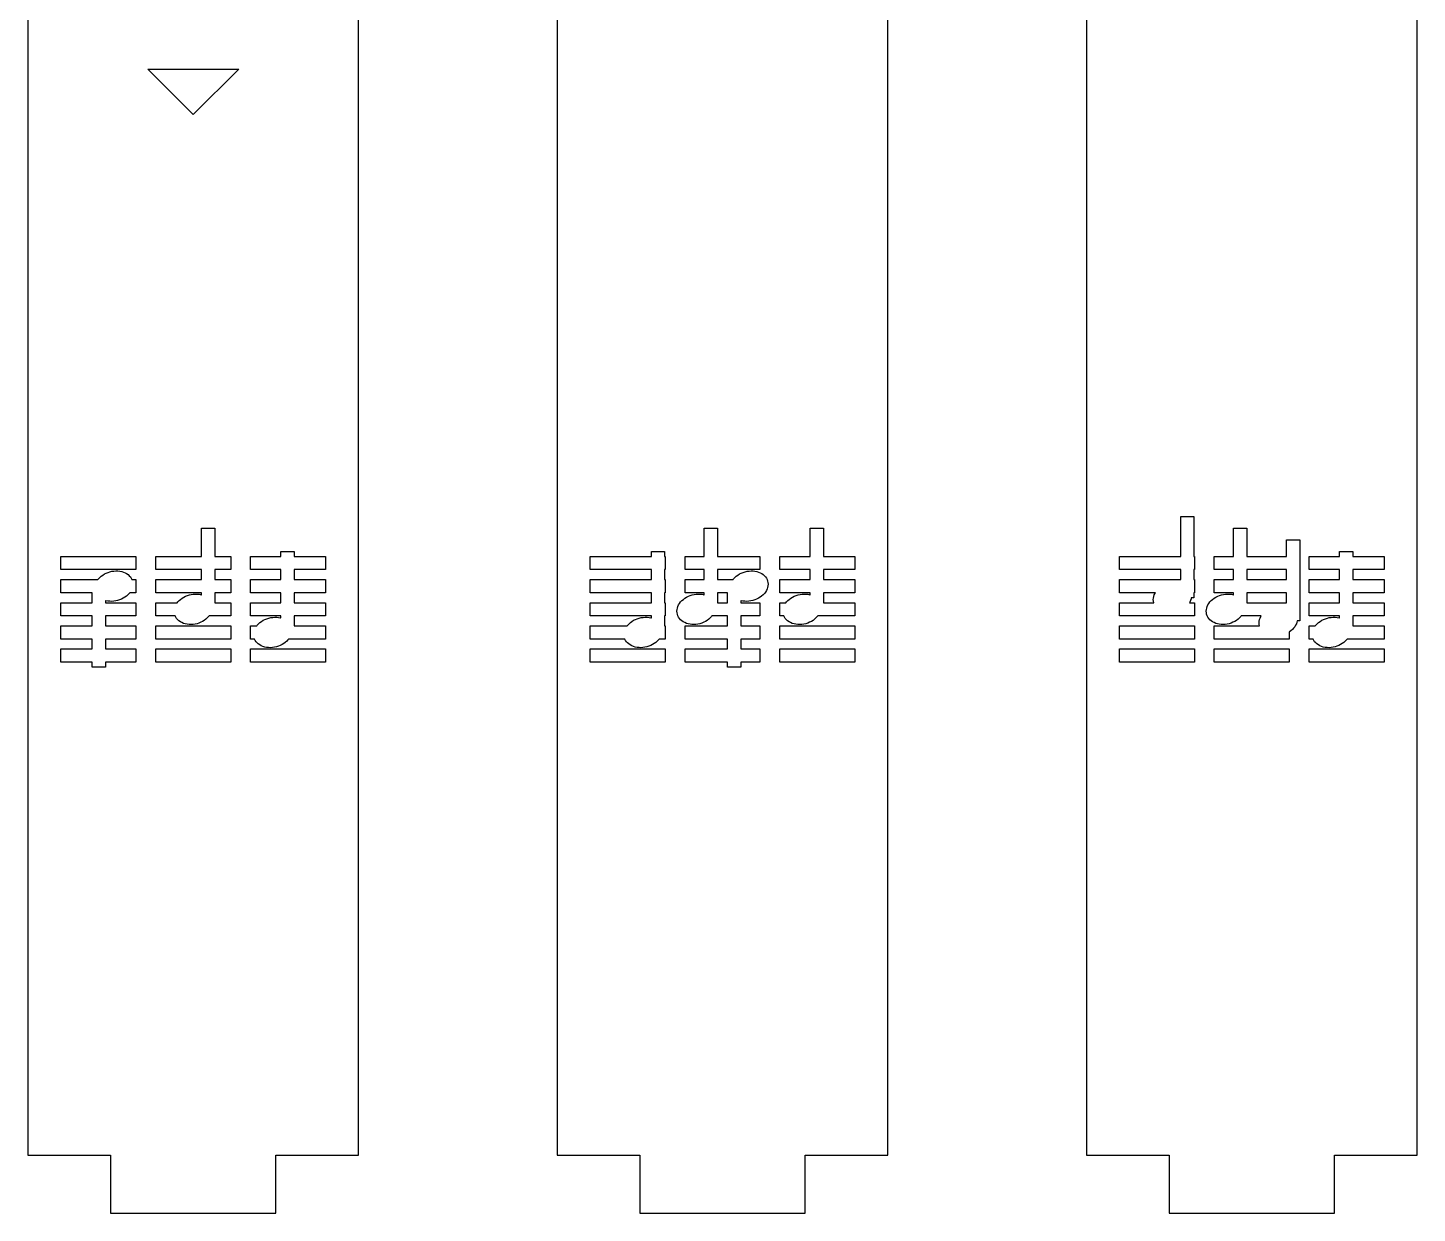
# Model space of a CAD drawing. Header units: metres. Extents: x -12 to 180, y -1275 to 154.
# Drawn here: x 0 to 84, y -388.5 to -316.9 of the extents above; entities that cross this region are included whole.
import ezdxf

# ---------------------------------------------------------------- set-up
doc = ezdxf.new("R2010")
doc.units = ezdxf.units.M

msp = doc.modelspace()

# ---------------------------------------------------------------- linework, layer by layer
for p, q in [((0, -235.011), (0, -385.011)), ((20, -385.011), (20, -235.011)), ((32, -235.011), (32, -385.011)), ((52, -385.011), (52, -235.011)), ((64, -235.011), (64, -385.011)), ((84, -385.011), (84, -235.011)), ((7.25, -319.361), (12.75, -319.361)), ((10, -322.111), (7.25, -319.361)), ((12.75, -319.361), (10, -322.111)), ((69.7, -348.811), (69.7, -346.411)), ((69.7, -346.411), (70.5, -346.411)), ((70.5, -346.411), (70.5, -348.811)), ((10.5, -348.811), (10.5, -347.111)), ((10.5, -347.111), (11.3, -347.111)), ((11.3, -347.111), (11.3, -348.811)), ((40.9, -348.811), (40.9, -347.111)), ((40.9, -347.111), (41.7, -347.111)), ((41.7, -347.111), (41.7, -348.811)), ((47.3, -348.811), (47.3, -347.111)), ((47.3, -347.111), (48.1, -347.111)), ((48.1, -347.111), (48.1, -348.811)), ((72.9, -348.811), (72.9, -347.111)), ((72.9, -347.111), (73.7, -347.111)), ((73.7, -347.111), (73.7, -348.811)), ((15.3, -348.811), (15.3, -348.511)), ((15.3, -348.511), (16.1, -348.511)), ((16.1, -348.511), (16.1, -348.811)), ((37.7, -348.811), (37.7, -348.511)), ((37.7, -348.511), (38.5, -348.511)), ((38.5, -348.511), (38.5, -348.811)), ((76.1, -348.811), (76.1, -347.811)), ((76.1, -347.811), (76.9, -347.811)), ((76.9, -347.811), (76.9, -352.711)), ((79.3, -348.811), (79.3, -348.511)), ((79.3, -348.511), (80.1, -348.511)), ((80.1, -348.511), (80.1, -348.811)), ((2, -349.611), (2, -348.811)), ((2, -348.811), (6.53334, -348.811)), ((6.53334, -348.811), (6.53334, -349.611)), ((7.73334, -349.611), (7.73334, -348.811)), ((7.73334, -348.811), (10.5, -348.811)), ((11.3, -348.811), (12.2667, -348.811)), ((12.2667, -348.811), (12.2667, -349.611)), ((13.4667, -349.611), (13.4667, -348.811)), ((13.4667, -348.811), (15.3, -348.811)), ((16.1, -348.811), (18, -348.811)), ((18, -348.811), (18, -349.611)), ((34, -349.611), (34, -348.811)), ((34, -348.811), (37.7, -348.811)), ((38.5, -348.811), (38.5333, -348.811)), ((38.5333, -348.811), (38.5333, -349.611)), ((39.7333, -349.611), (39.7333, -348.811)), ((39.7333, -348.811), (40.9, -348.811)), ((41.7, -348.811), (44.2667, -348.811)), ((44.2667, -348.811), (44.2667, -349.611)), ((45.4667, -349.611), (45.4667, -348.811)), ((45.4667, -348.811), (47.3, -348.811)), ((48.1, -348.811), (50, -348.811)), ((50, -348.811), (50, -349.611)), ((66, -349.611), (66, -348.811)), ((66, -348.811), (69.7, -348.811)), ((70.5, -348.811), (70.5333, -348.811)), ((70.5333, -348.811), (70.5333, -349.611)), ((71.7333, -349.611), (71.7333, -348.811)), ((71.7333, -348.811), (72.9, -348.811)), ((73.7, -348.811), (76.1, -348.811)), ((77.4667, -349.611), (77.4667, -348.811)), ((77.4667, -348.811), (79.3, -348.811)), ((80.1, -348.811), (82, -348.811)), ((82, -348.811), (82, -349.611)), ((6.53334, -349.611), (2, -349.611)), ((2, -351.011), (2, -350.211)), ((2, -350.211), (4.23747, -350.211)), ((4.23747, -350.211), (4.27071, -350.168)), ((4.27071, -350.168), (4.34729, -350.086)), ((4.34729, -350.086), (4.43323, -350.01)), ((4.43323, -350.01), (4.52756, -349.94)), ((4.52756, -349.94), (4.62926, -349.878)), ((4.62926, -349.878), (4.7372, -349.824)), ((4.7372, -349.824), (4.85023, -349.778)), ((4.85023, -349.778), (4.96709, -349.742)), ((4.96709, -349.742), (5.08649, -349.715)), ((5.08649, -349.715), (5.20712, -349.698)), ((5.20712, -349.698), (5.3277, -349.691)), ((5.3277, -349.691), (5.44687, -349.694)), ((5.44687, -349.694), (5.56334, -349.707)), ((5.56334, -349.707), (5.67583, -349.73)), ((5.67583, -349.73), (5.78311, -349.762)), ((5.78311, -349.762), (5.88399, -349.804)), ((5.88399, -349.804), (5.97739, -349.855)), ((5.97739, -349.855), (6.06226, -349.914)), ((6.06226, -349.914), (6.1377, -349.981)), ((6.1377, -349.981), (6.20285, -350.054)), ((6.20285, -350.054), (6.257, -350.134)), ((6.257, -350.134), (6.29559, -350.211)), ((6.29559, -350.211), (6.53334, -350.211)), ((6.53334, -350.211), (6.53334, -351.011)), ((10.5, -349.611), (7.73334, -349.611)), ((7.73334, -351.011), (7.73334, -350.211)), ((7.73334, -350.211), (10.5, -350.211)), ((10.5, -350.211), (10.5, -349.611)), ((12.2667, -349.611), (11.3, -349.611)), ((11.3, -349.611), (11.3, -350.211)), ((11.3, -350.211), (12.2667, -350.211)), ((12.2667, -350.211), (12.2667, -351.011)), ((15.3, -349.611), (13.4667, -349.611)), ((13.4667, -351.011), (13.4667, -350.211)), ((13.4667, -350.211), (15.3, -350.211)), ((15.3, -350.211), (15.3, -349.611)), ((18, -349.611), (16.1, -349.611)), ((16.1, -349.611), (16.1, -350.211)), ((16.1, -350.211), (18, -350.211)), ((18, -350.211), (18, -351.011)), ((37.7, -349.611), (34, -349.611)), ((34, -351.011), (34, -350.211)), ((34, -350.211), (37.7, -350.211)), ((37.7, -350.211), (37.7, -349.611)), ((38.5333, -349.611), (38.5, -349.611)), ((38.5, -349.611), (38.5, -350.211)), ((38.5, -350.211), (38.5333, -350.211)), ((38.5333, -350.211), (38.5333, -351.011)), ((40.9, -349.611), (39.7333, -349.611)), ((39.7333, -351.011), (39.7333, -350.211)), ((39.7333, -350.211), (40.9, -350.211)), ((40.9, -350.211), (40.9, -349.611)), ((44.2667, -349.611), (41.7, -349.611)), ((41.7, -349.611), (41.7, -350.211)), ((41.7, -350.211), (42.6375, -350.211)), ((42.6375, -350.211), (42.6707, -350.168)), ((42.6707, -350.168), (42.7473, -350.086)), ((42.7473, -350.086), (42.8332, -350.01)), ((42.8332, -350.01), (42.9275, -349.94)), ((42.9275, -349.94), (43.0292, -349.878)), ((43.0292, -349.878), (43.1372, -349.824)), ((43.1372, -349.824), (43.2502, -349.778)), ((43.2502, -349.778), (43.3671, -349.742)), ((43.3671, -349.742), (43.4865, -349.715)), ((43.4865, -349.715), (43.6071, -349.698)), ((43.6071, -349.698), (43.7277, -349.691)), ((43.7277, -349.691), (43.8468, -349.694)), ((43.8468, -349.694), (43.9633, -349.707)), ((43.9633, -349.707), (44.0758, -349.73)), ((44.0758, -349.73), (44.1831, -349.762)), ((44.1831, -349.762), (44.284, -349.804)), ((44.284, -349.804), (44.3774, -349.855)), ((44.3774, -349.855), (44.4622, -349.914)), ((44.4622, -349.914), (44.5377, -349.981)), ((44.5377, -349.981), (44.6028, -350.054)), ((44.6028, -350.054), (44.657, -350.134)), ((44.657, -350.134), (44.6996, -350.219)), ((44.6996, -350.219), (44.7301, -350.308)), ((47.3, -349.611), (45.4667, -349.611)), ((45.4667, -351.011), (45.4667, -350.211)), ((45.4667, -350.211), (47.3, -350.211)), ((47.3, -350.211), (47.3, -349.611)), ((50, -349.611), (48.1, -349.611)), ((48.1, -349.611), (48.1, -350.211)), ((48.1, -350.211), (50, -350.211)), ((50, -350.211), (50, -351.011)), ((69.7, -349.611), (66, -349.611)), ((66, -351.011), (66, -350.211)), ((66, -350.211), (69.7, -350.211)), ((69.7, -350.211), (69.7, -349.611)), ((70.5333, -349.611), (70.5, -349.611)), ((70.5, -349.611), (70.5, -350.211)), ((70.5, -350.211), (70.5333, -350.211)), ((70.5333, -350.211), (70.5333, -351.011)), ((72.9, -349.611), (71.7333, -349.611)), ((71.7333, -351.011), (71.7333, -350.211)), ((71.7333, -350.211), (72.9, -350.211)), ((72.9, -350.211), (72.9, -349.611)), ((76.1, -349.611), (73.7, -349.611)), ((73.7, -349.611), (73.7, -350.211)), ((73.7, -350.211), (76.1, -350.211)), ((76.1, -350.211), (76.1, -349.611)), ((79.3, -349.611), (77.4667, -349.611)), ((77.4667, -351.011), (77.4667, -350.211)), ((77.4667, -350.211), (79.3, -350.211)), ((79.3, -350.211), (79.3, -349.611)), ((82, -349.611), (80.1, -349.611)), ((80.1, -349.611), (80.1, -350.211)), ((80.1, -350.211), (82, -350.211)), ((82, -350.211), (82, -351.011)), ((3.90002, -351.011), (2, -351.011)), ((3.90002, -351.611), (3.90002, -351.011)), ((6.12932, -351.055), (6.05273, -351.136)), ((6.16255, -351.011), (6.12932, -351.055)), ((6.53334, -351.011), (6.16255, -351.011)), ((10.5, -351.011), (7.73334, -351.011)), ((9.76707, -351.142), (9.88647, -351.115)), ((9.88647, -351.115), (10.0071, -351.098)), ((10.0071, -351.098), (10.1277, -351.091)), ((10.1277, -351.091), (10.2469, -351.094)), ((10.2469, -351.094), (10.3633, -351.107)), ((10.3633, -351.107), (10.4758, -351.13)), ((10.5, -351.137), (10.5, -351.011)), ((12.2667, -351.011), (11.3, -351.011)), ((11.3, -351.011), (11.3, -351.611)), ((15.3, -351.011), (13.4667, -351.011)), ((15.3, -351.611), (15.3, -351.011)), ((18, -351.011), (16.1, -351.011)), ((16.1, -351.011), (16.1, -351.611)), ((37.7, -351.011), (34, -351.011)), ((37.7, -351.611), (37.7, -351.011)), ((38.5333, -351.011), (38.5, -351.011)), ((38.5, -351.011), (38.5, -351.611)), ((40.9, -351.011), (39.7333, -351.011)), ((40.1671, -351.142), (40.2865, -351.115)), ((40.2865, -351.115), (40.4071, -351.098)), ((40.4071, -351.098), (40.5277, -351.091)), ((40.5277, -351.091), (40.6469, -351.094)), ((40.6469, -351.094), (40.7633, -351.107)), ((40.7633, -351.107), (40.8758, -351.13)), ((40.9, -351.137), (40.9, -351.011)), ((42.3, -351.011), (41.7, -351.011)), ((41.7, -351.011), (41.7, -351.611)), ((42.3, -351.611), (42.3, -351.011)), ((44.5293, -351.055), (44.4527, -351.136)), ((44.5957, -350.968), (44.5293, -351.055)), ((44.6512, -350.877), (44.5957, -350.968)), ((44.6952, -350.784), (44.6512, -350.877)), ((44.7272, -350.688), (44.6952, -350.784)), ((44.7468, -350.592), (44.7272, -350.688)), ((44.7301, -350.308), (44.7483, -350.401)), ((44.7538, -350.496), (44.7468, -350.592)), ((44.7483, -350.401), (44.7538, -350.496)), ((47.3, -351.011), (45.4667, -351.011)), ((46.5671, -351.142), (46.6865, -351.115)), ((46.6865, -351.115), (46.8071, -351.098)), ((46.8071, -351.098), (46.9277, -351.091)), ((46.9277, -351.091), (47.0468, -351.094)), ((47.0468, -351.094), (47.1633, -351.107)), ((47.1633, -351.107), (47.2758, -351.13)), ((47.3, -351.137), (47.3, -351.011)), ((50, -351.011), (48.1, -351.011)), ((48.1, -351.011), (48.1, -351.611)), ((68.1696, -351.011), (66, -351.011)), ((68.1048, -351.139), (68.1488, -351.045)), ((68.1488, -351.045), (68.1696, -351.011)), ((70.5333, -351.011), (70.5, -351.011)), ((70.5, -351.011), (70.5, -351.311)), ((72.9, -351.011), (71.7333, -351.011)), ((72.1671, -351.142), (72.2865, -351.115)), ((72.2865, -351.115), (72.4071, -351.098)), ((72.4071, -351.098), (72.5277, -351.091)), ((72.5277, -351.091), (72.6469, -351.094)), ((72.6469, -351.094), (72.7633, -351.107)), ((72.7633, -351.107), (72.8758, -351.13)), ((72.9, -351.137), (72.9, -351.011)), ((76.1, -351.011), (73.7, -351.011)), ((73.7, -351.011), (73.7, -351.611)), ((76.1, -351.611), (76.1, -351.011)), ((79.3, -351.011), (77.4667, -351.011)), ((79.3, -351.611), (79.3, -351.011)), ((82, -351.011), (80.1, -351.011)), ((80.1, -351.011), (80.1, -351.611)), ((2, -352.411), (2, -351.611)), ((2, -351.611), (3.90002, -351.611)), ((4.7242, -351.492), (4.70001, -351.485)), ((4.70001, -351.485), (4.70001, -351.611)), ((4.70001, -351.611), (6.53334, -351.611)), ((4.83669, -351.515), (4.7242, -351.492)), ((4.95316, -351.528), (4.83669, -351.515)), ((5.07233, -351.531), (4.95316, -351.528)), ((5.1929, -351.524), (5.07233, -351.531)), ((5.31354, -351.507), (5.1929, -351.524)), ((5.43294, -351.48), (5.31354, -351.507)), ((5.54979, -351.444), (5.43294, -351.48)), ((5.66283, -351.398), (5.54979, -351.444)), ((5.77077, -351.344), (5.66283, -351.398)), ((5.87247, -351.282), (5.77077, -351.344)), ((5.9668, -351.213), (5.87247, -351.282)), ((6.05273, -351.136), (5.9668, -351.213)), ((6.53334, -351.611), (6.53334, -352.411)), ((7.73334, -352.411), (7.73334, -351.611)), ((7.73334, -351.611), (9.03746, -351.611)), ((9.03746, -351.611), (9.07069, -351.568)), ((9.07069, -351.568), (9.14728, -351.486)), ((9.14728, -351.486), (9.23322, -351.41)), ((9.23322, -351.41), (9.32755, -351.34)), ((9.32755, -351.34), (9.42924, -351.278)), ((9.42924, -351.278), (9.53719, -351.224)), ((9.53719, -351.224), (9.65022, -351.178)), ((9.65022, -351.178), (9.76707, -351.142)), ((10.4758, -351.13), (10.5, -351.137)), ((11.3, -351.611), (12.2667, -351.611)), ((12.2667, -351.611), (12.2667, -352.411)), ((13.4667, -352.411), (13.4667, -351.611)), ((13.4667, -351.611), (15.3, -351.611)), ((16.1, -351.611), (18, -351.611)), ((18, -351.611), (18, -352.411)), ((34, -352.411), (34, -351.611)), ((34, -351.611), (37.7, -351.611)), ((38.5, -351.611), (38.5333, -351.611)), ((38.5333, -351.611), (38.5333, -352.411)), ((39.2532, -352.03), (39.2728, -351.934)), ((39.2728, -351.934), (39.3048, -351.839)), ((39.3048, -351.839), (39.3488, -351.745)), ((39.3488, -351.745), (39.4043, -351.654)), ((39.4043, -351.654), (39.4707, -351.568)), ((39.4707, -351.568), (39.5473, -351.486)), ((39.5473, -351.486), (39.6332, -351.41)), ((39.6332, -351.41), (39.7276, -351.34)), ((39.7276, -351.34), (39.8293, -351.278)), ((39.8293, -351.278), (39.9372, -351.224)), ((39.9372, -351.224), (40.0502, -351.178)), ((40.0502, -351.178), (40.1671, -351.142)), ((40.8758, -351.13), (40.9, -351.137)), ((41.7, -351.611), (42.3, -351.611)), ((43.1242, -351.492), (43.1, -351.485)), ((43.1, -351.485), (43.1, -351.611)), ((43.1, -351.611), (44.2667, -351.611)), ((43.2367, -351.515), (43.1242, -351.492)), ((43.3531, -351.528), (43.2367, -351.515)), ((43.4723, -351.531), (43.3531, -351.528)), ((43.5929, -351.524), (43.4723, -351.531)), ((43.7135, -351.507), (43.5929, -351.524)), ((43.8329, -351.48), (43.7135, -351.507)), ((43.9498, -351.444), (43.8329, -351.48)), ((44.0628, -351.398), (43.9498, -351.444)), ((44.1707, -351.344), (44.0628, -351.398)), ((44.2724, -351.282), (44.1707, -351.344)), ((44.2667, -351.611), (44.2667, -352.411)), ((44.3668, -351.213), (44.2724, -351.282)), ((44.4527, -351.136), (44.3668, -351.213)), ((45.4667, -352.411), (45.4667, -351.611)), ((45.4667, -351.611), (45.8374, -351.611)), ((45.8374, -351.611), (45.8707, -351.568)), ((45.8707, -351.568), (45.9473, -351.486)), ((45.9473, -351.486), (46.0332, -351.41)), ((46.0332, -351.41), (46.1275, -351.34)), ((46.1275, -351.34), (46.2292, -351.278)), ((46.2292, -351.278), (46.3372, -351.224)), ((46.3372, -351.224), (46.4502, -351.178)), ((46.4502, -351.178), (46.5671, -351.142)), ((47.2758, -351.13), (47.3, -351.137)), ((48.1, -351.611), (50, -351.611)), ((50, -351.611), (50, -352.411)), ((66, -352.411), (66, -351.611)), ((66, -351.611), (68.0693, -351.611)), ((68.0462, -351.427), (68.0532, -351.33)), ((68.0517, -351.521), (68.0462, -351.427)), ((68.0693, -351.611), (68.0517, -351.521)), ((68.0532, -351.33), (68.0728, -351.234)), ((68.0728, -351.234), (68.1048, -351.139)), ((70.2512, -351.577), (70.2304, -351.611)), ((70.2304, -351.611), (70.5333, -351.611)), ((70.2952, -351.484), (70.2512, -351.577)), ((70.3272, -351.388), (70.2952, -351.484)), ((70.3429, -351.311), (70.3272, -351.388)), ((70.5, -351.311), (70.3429, -351.311)), ((70.5333, -351.611), (70.5333, -352.411)), ((71.2532, -352.03), (71.2728, -351.934)), ((71.2728, -351.934), (71.3048, -351.839)), ((71.3048, -351.839), (71.3488, -351.745)), ((71.3488, -351.745), (71.4043, -351.654)), ((71.4043, -351.654), (71.4707, -351.568)), ((71.4707, -351.568), (71.5473, -351.486)), ((71.5473, -351.486), (71.6332, -351.41)), ((71.6332, -351.41), (71.7276, -351.34)), ((71.7276, -351.34), (71.8293, -351.278)), ((71.8293, -351.278), (71.9372, -351.224)), ((71.9372, -351.224), (72.0502, -351.178)), ((72.0502, -351.178), (72.1671, -351.142)), ((72.8758, -351.13), (72.9, -351.137)), ((73.7, -351.611), (76.1, -351.611)), ((77.4667, -352.411), (77.4667, -351.611)), ((77.4667, -351.611), (79.3, -351.611)), ((80.1, -351.611), (82, -351.611)), ((82, -351.611), (82, -352.411)), ((3.90002, -352.411), (2, -352.411)), ((3.90002, -353.011), (3.90002, -352.411)), ((6.53334, -352.411), (4.70001, -352.411)), ((4.70001, -352.411), (4.70001, -353.011)), ((8.90442, -352.411), (7.73334, -352.411)), ((8.94301, -352.488), (8.90442, -352.411)), ((8.99716, -352.568), (8.94301, -352.488)), ((9.06232, -352.641), (8.99716, -352.568)), ((9.13776, -352.708), (9.06232, -352.641)), ((9.22263, -352.767), (9.13776, -352.708)), ((9.31602, -352.818), (9.22263, -352.767)), ((10.4628, -352.798), (10.3498, -352.844)), ((10.5708, -352.744), (10.4628, -352.798)), ((10.6725, -352.682), (10.5708, -352.744)), ((10.7668, -352.613), (10.6725, -352.682)), ((10.8527, -352.536), (10.7668, -352.613)), ((10.9293, -352.454), (10.8527, -352.536)), ((10.9625, -352.411), (10.9293, -352.454)), ((12.2667, -352.411), (10.9625, -352.411)), ((15.3, -352.411), (13.4667, -352.411)), ((14.0332, -352.81), (14.1275, -352.74)), ((14.1275, -352.74), (14.2292, -352.678)), ((14.2292, -352.678), (14.3372, -352.624)), ((14.3372, -352.624), (14.4502, -352.578)), ((14.4502, -352.578), (14.5671, -352.542)), ((14.5671, -352.542), (14.6865, -352.515)), ((14.6865, -352.515), (14.8071, -352.498)), ((14.8071, -352.498), (14.9277, -352.491)), ((14.9277, -352.491), (15.0468, -352.494)), ((15.0468, -352.494), (15.1633, -352.507)), ((15.1633, -352.507), (15.2758, -352.53)), ((15.2758, -352.53), (15.3, -352.537)), ((15.3, -352.537), (15.3, -352.411)), ((18, -352.411), (16.1, -352.411)), ((16.1, -352.411), (16.1, -353.011)), ((37.7, -352.411), (34, -352.411)), ((36.4332, -352.81), (36.5276, -352.74)), ((36.5276, -352.74), (36.6293, -352.678)), ((36.6293, -352.678), (36.7372, -352.624)), ((36.7372, -352.624), (36.8502, -352.578)), ((36.8502, -352.578), (36.9671, -352.542)), ((36.9671, -352.542), (37.0865, -352.515)), ((37.0865, -352.515), (37.2071, -352.498)), ((37.2071, -352.498), (37.3277, -352.491)), ((37.3277, -352.491), (37.4469, -352.494)), ((37.4469, -352.494), (37.5633, -352.507)), ((37.5633, -352.507), (37.6758, -352.53)), ((37.6758, -352.53), (37.7, -352.537)), ((37.7, -352.537), (37.7, -352.411)), ((38.5333, -352.411), (38.5, -352.411)), ((38.5, -352.411), (38.5, -353.011)), ((39.2462, -352.127), (39.2532, -352.03)), ((39.2517, -352.221), (39.2462, -352.127)), ((39.2699, -352.314), (39.2517, -352.221)), ((39.3004, -352.403), (39.2699, -352.314)), ((39.343, -352.488), (39.3004, -352.403)), ((39.3972, -352.568), (39.343, -352.488)), ((39.4623, -352.641), (39.3972, -352.568)), ((39.5378, -352.708), (39.4623, -352.641)), ((39.6226, -352.767), (39.5378, -352.708)), ((39.716, -352.818), (39.6226, -352.767)), ((40.8628, -352.798), (40.7498, -352.844)), ((40.9708, -352.744), (40.8628, -352.798)), ((41.0725, -352.682), (40.9708, -352.744)), ((41.1668, -352.613), (41.0725, -352.682)), ((41.2527, -352.536), (41.1668, -352.613)), ((41.3293, -352.454), (41.2527, -352.536)), ((41.3625, -352.411), (41.3293, -352.454)), ((42.3, -352.411), (41.3625, -352.411)), ((42.3, -353.011), (42.3, -352.411)), ((44.2667, -352.411), (43.1, -352.411)), ((43.1, -352.411), (43.1, -353.011)), ((45.7044, -352.411), (45.4667, -352.411)), ((45.743, -352.488), (45.7044, -352.411)), ((45.7971, -352.568), (45.743, -352.488)), ((45.8623, -352.641), (45.7971, -352.568)), ((45.9377, -352.708), (45.8623, -352.641)), ((46.0226, -352.767), (45.9377, -352.708)), ((46.116, -352.818), (46.0226, -352.767)), ((47.2628, -352.798), (47.1498, -352.844)), ((47.3707, -352.744), (47.2628, -352.798)), ((47.4724, -352.682), (47.3707, -352.744)), ((47.5668, -352.613), (47.4724, -352.682)), ((47.6527, -352.536), (47.5668, -352.613)), ((47.7293, -352.454), (47.6527, -352.536)), ((47.7625, -352.411), (47.7293, -352.454)), ((50, -352.411), (47.7625, -352.411)), ((70.5333, -352.411), (66, -352.411)), ((71.2462, -352.127), (71.2532, -352.03)), ((71.2517, -352.221), (71.2462, -352.127)), ((71.2699, -352.314), (71.2517, -352.221)), ((71.3004, -352.403), (71.2699, -352.314)), ((71.343, -352.488), (71.3004, -352.403)), ((71.3972, -352.568), (71.343, -352.488)), ((71.4623, -352.641), (71.3972, -352.568)), ((71.5378, -352.708), (71.4623, -352.641)), ((71.6226, -352.767), (71.5378, -352.708)), ((71.716, -352.818), (71.6226, -352.767)), ((72.8628, -352.798), (72.7498, -352.844)), ((72.9708, -352.744), (72.8628, -352.798)), ((73.0725, -352.682), (72.9708, -352.744)), ((73.1668, -352.613), (73.0725, -352.682)), ((73.2527, -352.536), (73.1668, -352.613)), ((73.3293, -352.454), (73.2527, -352.536)), ((73.3625, -352.411), (73.3293, -352.454)), ((74.5696, -352.411), (73.3625, -352.411)), ((74.4461, -352.827), (74.4532, -352.73)), ((74.4532, -352.73), (74.4728, -352.634)), ((74.4728, -352.634), (74.5048, -352.539)), ((74.5048, -352.539), (74.5488, -352.445)), ((74.5488, -352.445), (74.5696, -352.411)), ((76.7272, -352.788), (76.6952, -352.883)), ((76.7428, -352.711), (76.7272, -352.788)), ((76.9, -352.711), (76.7428, -352.711)), ((79.3, -352.411), (77.4667, -352.411)), ((78.0332, -352.81), (78.1275, -352.74)), ((78.1275, -352.74), (78.2292, -352.678)), ((78.2292, -352.678), (78.3372, -352.624)), ((78.3372, -352.624), (78.4502, -352.578)), ((78.4502, -352.578), (78.5671, -352.542)), ((78.5671, -352.542), (78.6865, -352.515)), ((78.6865, -352.515), (78.8071, -352.498)), ((78.8071, -352.498), (78.9277, -352.491)), ((78.9277, -352.491), (79.0468, -352.494)), ((79.0468, -352.494), (79.1633, -352.507)), ((79.1633, -352.507), (79.2758, -352.53)), ((79.2758, -352.53), (79.3, -352.537)), ((79.3, -352.537), (79.3, -352.411)), ((82, -352.411), (80.1, -352.411)), ((80.1, -352.411), (80.1, -353.011)), ((2, -353.811), (2, -353.011)), ((2, -353.011), (3.90002, -353.011)), ((4.70001, -353.011), (6.53334, -353.011)), ((6.53334, -353.011), (6.53334, -353.811)), ((7.73334, -353.811), (7.73334, -353.011)), ((7.73334, -353.011), (12.2667, -353.011)), ((9.4169, -352.86), (9.31602, -352.818)), ((9.52419, -352.892), (9.4169, -352.86)), ((9.63667, -352.915), (9.52419, -352.892)), ((9.75314, -352.928), (9.63667, -352.915)), ((9.87231, -352.931), (9.75314, -352.928)), ((9.99289, -352.924), (9.87231, -352.931)), ((10.1135, -352.907), (9.99289, -352.924)), ((10.2329, -352.88), (10.1135, -352.907)), ((10.3498, -352.844), (10.2329, -352.88)), ((12.2667, -353.011), (12.2667, -353.811)), ((13.4667, -353.811), (13.4667, -353.011)), ((13.4667, -353.011), (13.8374, -353.011)), ((13.8374, -353.011), (13.8707, -352.968)), ((13.8707, -352.968), (13.9473, -352.886)), ((13.9473, -352.886), (14.0332, -352.81)), ((16.1, -353.011), (18, -353.011)), ((18, -353.011), (18, -353.811)), ((34, -353.811), (34, -353.011)), ((34, -353.011), (36.2375, -353.011)), ((36.2375, -353.011), (36.2707, -352.968)), ((36.2707, -352.968), (36.3473, -352.886)), ((36.3473, -352.886), (36.4332, -352.81)), ((38.5, -353.011), (38.5333, -353.011)), ((38.5333, -353.011), (38.5333, -353.811)), ((39.8169, -352.86), (39.716, -352.818)), ((39.7333, -353.811), (39.7333, -353.011)), ((39.7333, -353.011), (42.3, -353.011)), ((39.9242, -352.892), (39.8169, -352.86)), ((40.0367, -352.915), (39.9242, -352.892)), ((40.1532, -352.928), (40.0367, -352.915)), ((40.2723, -352.931), (40.1532, -352.928)), ((40.3929, -352.924), (40.2723, -352.931)), ((40.5135, -352.907), (40.3929, -352.924)), ((40.6329, -352.88), (40.5135, -352.907)), ((40.7498, -352.844), (40.6329, -352.88)), ((43.1, -353.011), (44.2667, -353.011)), ((44.2667, -353.011), (44.2667, -353.811)), ((45.4667, -353.811), (45.4667, -353.011)), ((45.4667, -353.011), (50, -353.011)), ((46.2169, -352.86), (46.116, -352.818)), ((46.3242, -352.892), (46.2169, -352.86)), ((46.4367, -352.915), (46.3242, -352.892)), ((46.5531, -352.928), (46.4367, -352.915)), ((46.6723, -352.931), (46.5531, -352.928)), ((46.7929, -352.924), (46.6723, -352.931)), ((46.9135, -352.907), (46.7929, -352.924)), ((47.0329, -352.88), (46.9135, -352.907)), ((47.1498, -352.844), (47.0329, -352.88)), ((50, -353.011), (50, -353.811)), ((66, -353.811), (66, -353.011)), ((66, -353.011), (70.5333, -353.011)), ((70.5333, -353.011), (70.5333, -353.811)), ((71.8169, -352.86), (71.716, -352.818)), ((71.7333, -353.811), (71.7333, -353.011)), ((71.7333, -353.011), (74.4693, -353.011)), ((71.9242, -352.892), (71.8169, -352.86)), ((72.0367, -352.915), (71.9242, -352.892)), ((72.1532, -352.928), (72.0367, -352.915)), ((72.2723, -352.931), (72.1532, -352.928)), ((72.3929, -352.924), (72.2723, -352.931)), ((72.5135, -352.907), (72.3929, -352.924)), ((72.6329, -352.88), (72.5135, -352.907)), ((72.7498, -352.844), (72.6329, -352.88)), ((74.4517, -352.921), (74.4461, -352.827)), ((74.4693, -353.011), (74.4517, -352.921)), ((76.2724, -353.382), (76.2667, -353.386)), ((76.2667, -353.386), (76.2667, -353.811)), ((76.3668, -353.313), (76.2724, -353.382)), ((76.4527, -353.236), (76.3668, -353.313)), ((76.5293, -353.154), (76.4527, -353.236)), ((76.5957, -353.068), (76.5293, -353.154)), ((76.6512, -352.977), (76.5957, -353.068)), ((76.6952, -352.883), (76.6512, -352.977)), ((77.4667, -353.811), (77.4667, -353.011)), ((77.4667, -353.011), (77.8374, -353.011)), ((77.8374, -353.011), (77.8707, -352.968)), ((77.8707, -352.968), (77.9473, -352.886)), ((77.9473, -352.886), (78.0332, -352.81)), ((80.1, -353.011), (82, -353.011)), ((82, -353.011), (82, -353.811)), ((3.90002, -353.811), (2, -353.811)), ((2, -355.211), (2, -354.411)), ((2, -354.411), (3.90002, -354.411)), ((3.90002, -354.411), (3.90002, -353.811)), ((6.53334, -353.811), (4.70001, -353.811)), ((4.70001, -353.811), (4.70001, -354.411)), ((4.70001, -354.411), (6.53334, -354.411)), ((6.53334, -354.411), (6.53334, -355.211)), ((12.2667, -353.811), (7.73334, -353.811)), ((7.73334, -355.211), (7.73334, -354.411)), ((7.73334, -354.411), (12.2667, -354.411)), ((12.2667, -354.411), (12.2667, -355.211)), ((13.7044, -353.811), (13.4667, -353.811)), ((13.4667, -355.211), (13.4667, -354.411)), ((13.4667, -354.411), (18, -354.411)), ((13.743, -353.888), (13.7044, -353.811)), ((13.7971, -353.968), (13.743, -353.888)), ((13.8623, -354.041), (13.7971, -353.968)), ((13.9377, -354.108), (13.8623, -354.041)), ((14.0226, -354.167), (13.9377, -354.108)), ((14.116, -354.218), (14.0226, -354.167)), ((14.2169, -354.26), (14.116, -354.218)), ((14.3242, -354.292), (14.2169, -354.26)), ((14.4367, -354.315), (14.3242, -354.292)), ((14.5531, -354.328), (14.4367, -354.315)), ((14.6723, -354.331), (14.5531, -354.328)), ((14.7929, -354.324), (14.6723, -354.331)), ((14.9135, -354.307), (14.7929, -354.324)), ((15.0329, -354.28), (14.9135, -354.307)), ((15.1498, -354.244), (15.0329, -354.28)), ((15.2628, -354.198), (15.1498, -354.244)), ((15.3707, -354.144), (15.2628, -354.198)), ((15.4724, -354.082), (15.3707, -354.144)), ((15.5668, -354.013), (15.4724, -354.082)), ((15.6527, -353.936), (15.5668, -354.013)), ((15.7293, -353.854), (15.6527, -353.936)), ((15.7625, -353.811), (15.7293, -353.854)), ((18, -353.811), (15.7625, -353.811)), ((18, -354.411), (18, -355.211)), ((36.1044, -353.811), (34, -353.811)), ((34, -355.211), (34, -354.411)), ((34, -354.411), (38.5333, -354.411)), ((36.143, -353.888), (36.1044, -353.811)), ((36.1972, -353.968), (36.143, -353.888)), ((36.2623, -354.041), (36.1972, -353.968)), ((36.3378, -354.108), (36.2623, -354.041)), ((36.4226, -354.167), (36.3378, -354.108)), ((36.516, -354.218), (36.4226, -354.167)), ((36.6169, -354.26), (36.516, -354.218)), ((36.7242, -354.292), (36.6169, -354.26)), ((36.8367, -354.315), (36.7242, -354.292)), ((36.9532, -354.328), (36.8367, -354.315)), ((37.0723, -354.331), (36.9532, -354.328)), ((37.1929, -354.324), (37.0723, -354.331)), ((37.3135, -354.307), (37.1929, -354.324)), ((37.4329, -354.28), (37.3135, -354.307)), ((37.5498, -354.244), (37.4329, -354.28)), ((37.6628, -354.198), (37.5498, -354.244)), ((37.7708, -354.144), (37.6628, -354.198)), ((37.8725, -354.082), (37.7708, -354.144)), ((37.9668, -354.013), (37.8725, -354.082)), ((38.0527, -353.936), (37.9668, -354.013)), ((38.1293, -353.854), (38.0527, -353.936)), ((38.1626, -353.811), (38.1293, -353.854)), ((38.5333, -353.811), (38.1626, -353.811)), ((38.5333, -354.411), (38.5333, -355.211)), ((42.3, -353.811), (39.7333, -353.811)), ((39.7333, -355.211), (39.7333, -354.411)), ((39.7333, -354.411), (42.3, -354.411)), ((42.3, -354.411), (42.3, -353.811)), ((44.2667, -353.811), (43.1, -353.811)), ((43.1, -353.811), (43.1, -354.411)), ((43.1, -354.411), (44.2667, -354.411)), ((44.2667, -354.411), (44.2667, -355.211)), ((50, -353.811), (45.4667, -353.811)), ((45.4667, -355.211), (45.4667, -354.411)), ((45.4667, -354.411), (50, -354.411)), ((50, -354.411), (50, -355.211)), ((70.5333, -353.811), (66, -353.811)), ((66, -355.211), (66, -354.411)), ((66, -354.411), (70.5333, -354.411)), ((70.5333, -354.411), (70.5333, -355.211)), ((76.2667, -353.811), (71.7333, -353.811)), ((71.7333, -355.211), (71.7333, -354.411)), ((71.7333, -354.411), (76.2667, -354.411)), ((76.2667, -354.411), (76.2667, -355.211)), ((77.7044, -353.811), (77.4667, -353.811)), ((77.4667, -355.211), (77.4667, -354.411)), ((77.4667, -354.411), (82, -354.411)), ((77.743, -353.888), (77.7044, -353.811)), ((77.7971, -353.968), (77.743, -353.888)), ((77.8623, -354.041), (77.7971, -353.968)), ((77.9377, -354.108), (77.8623, -354.041)), ((78.0226, -354.167), (77.9377, -354.108)), ((78.116, -354.218), (78.0226, -354.167)), ((78.2169, -354.26), (78.116, -354.218)), ((78.3242, -354.292), (78.2169, -354.26)), ((78.4367, -354.315), (78.3242, -354.292)), ((78.5531, -354.328), (78.4367, -354.315)), ((78.6723, -354.331), (78.5531, -354.328)), ((78.7929, -354.324), (78.6723, -354.331)), ((78.9135, -354.307), (78.7929, -354.324)), ((79.0329, -354.28), (78.9135, -354.307)), ((79.1498, -354.244), (79.0329, -354.28)), ((79.2628, -354.198), (79.1498, -354.244)), ((79.3707, -354.144), (79.2628, -354.198)), ((79.4724, -354.082), (79.3707, -354.144)), ((79.5668, -354.013), (79.4724, -354.082)), ((79.6527, -353.936), (79.5668, -354.013)), ((79.7293, -353.854), (79.6527, -353.936)), ((79.7625, -353.811), (79.7293, -353.854)), ((82, -353.811), (79.7625, -353.811)), ((82, -354.411), (82, -355.211)), ((3.90002, -355.211), (2, -355.211)), ((3.90002, -355.511), (3.90002, -355.211)), ((6.53334, -355.211), (4.70001, -355.211)), ((4.70001, -355.211), (4.70001, -355.511)), ((12.2667, -355.211), (7.73334, -355.211)), ((18, -355.211), (13.4667, -355.211)), ((38.5333, -355.211), (34, -355.211)), ((42.3, -355.211), (39.7333, -355.211)), ((42.3, -355.511), (42.3, -355.211)), ((44.2667, -355.211), (43.1, -355.211)), ((43.1, -355.211), (43.1, -355.511)), ((50, -355.211), (45.4667, -355.211)), ((70.5333, -355.211), (66, -355.211)), ((76.2667, -355.211), (71.7333, -355.211)), ((82, -355.211), (77.4667, -355.211)), ((4.70001, -355.511), (3.90002, -355.511)), ((43.1, -355.511), (42.3, -355.511)), ((0, -385.011), (5, -385.011)), ((5, -385.011), (5, -388.511)), ((15, -385.011), (20, -385.011)), ((15, -388.511), (15, -385.011)), ((32, -385.011), (37, -385.011)), ((37, -385.011), (37, -388.511)), ((47, -385.011), (52, -385.011)), ((47, -388.511), (47, -385.011)), ((64, -385.011), (69, -385.011)), ((69, -385.011), (69, -388.511)), ((79, -385.011), (84, -385.011)), ((79, -388.511), (79, -385.011)), ((5, -388.511), (15, -388.511)), ((37, -388.511), (47, -388.511)), ((69, -388.511), (79, -388.511))]:
    msp.add_line(p, q)

doc.saveas('drawing.dxf')
